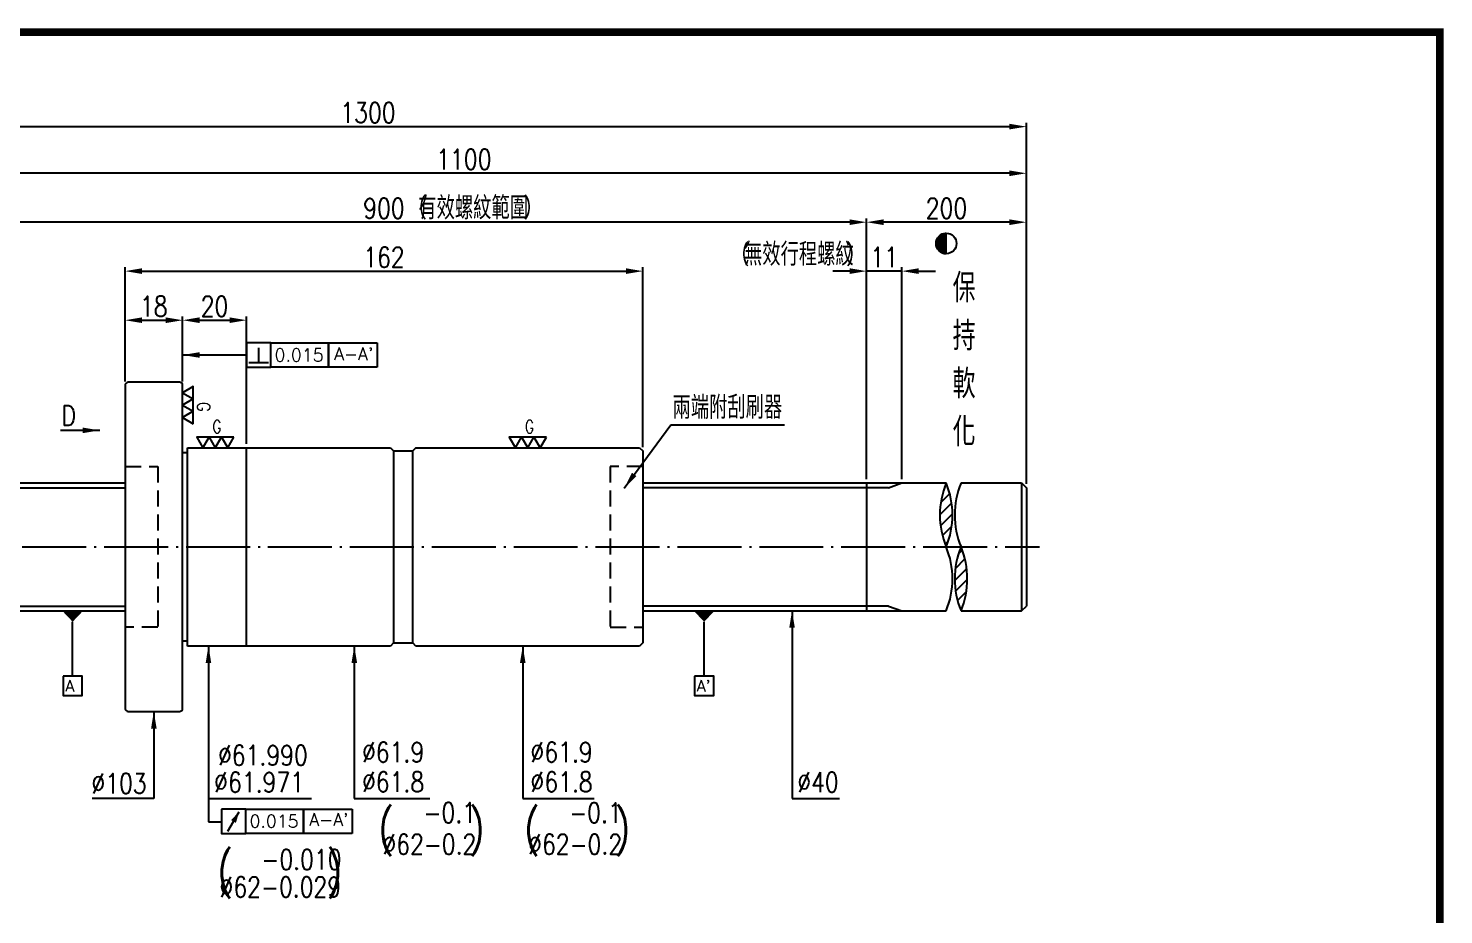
# Model space of a CAD drawing. Header units: millimetres. Extents: x 3359 to 4072, y -360 to 145.
# Drawn here: x 3629.4 to 4072.3, y -131.9 to 145.3 of the extents above; entities that cross this region are included whole.
import ezdxf
from ezdxf.enums import TextEntityAlignment as Align

# ---------------------------------------------------------------- set-up
doc = ezdxf.new("R2010")
doc.units = ezdxf.units.MM
doc.header["$LTSCALE"] = 10
doc.linetypes.add('C', pattern=[2.5625, 2, -0.25, 0.0625, -0.25])
doc.linetypes.add('H', pattern=[0.75, 0.5, -0.25])
doc.layers.get('0').update_dxf_attribs({"linetype": 'CONTINUOUS'})
doc.layers.get('DEFPOINTS').update_dxf_attribs({"linetype": 'CONTINUOUS'})
for name, color, linetype in [('04', 4, 'CONTINUOUS'), ('05', 5, 'H'), ('14', 4, 'CONTINUOUS'), ('C', 1, 'C')]:
    doc.layers.add(name, color=color, linetype=linetype)
for name, color, linetype, lineweight in [('AM_3', 6, 'CONTINUOUS', 25), ('AM_5', 3, 'CONTINUOUS', 25), ('str', 7, 'CONTINUOUS', 25), ('標籤(紅)', 2, 'CONTINUOUS', 30)]:
    doc.layers.add(name, color=color, linetype=linetype, lineweight=lineweight)
doc.styles.add('ROMANC', font='romanc')
doc.styles.add('SIMPLEX', font='SIMPLEX.shx', dxfattribs={"width": 0.8, "height": 6.3, "bigfont": 'chineset.shx'})
doc.dimstyles.new('STANDARD$0', dxfattribs={"dimscale": 0, "dimtxt": 6.3, "dimasz": 5.3, "dimexe": 1.2, "dimexo": 1.2, "dimgap": 1.2, "dimtad": 1, "dimdec": 3, "dimdsep": 46, "dimtxsty": 'SIMPLEX', "dimcen": 0.09, "dimclrd": 6, "dimclre": 6, "dimclrt": 3, "dimadec": 1, "dimazin": 2, "dimtp": -0.1, "dimtm": 0.2, "dimtfac": 1, "dimtdec": 3, "dimtmove": 0, "dimatfit": 3, "dimfxl": 0, "dimtvp": 0.790698, "dimarcsym": 0})
doc.dimstyles.new('STANDARD$7', dxfattribs={"dimscale": 0, "dimtxt": 6.3, "dimasz": 5.3, "dimexe": 1.2, "dimexo": 1.2, "dimgap": 1.2, "dimtad": 1, "dimdec": 3, "dimrnd": 0.0005, "dimdsep": 46, "dimtxsty": 'SIMPLEX', "dimcen": 0.09, "dimclrd": 6, "dimclre": 6, "dimclrt": 3, "dimadec": 1, "dimazin": 2, "dimtp": -0.1, "dimtm": 0.2, "dimtfac": 1, "dimtdec": 3, "dimtmove": 2, "dimatfit": 3, "dimfxl": 0, "dimtvp": 0.790698, "dimarcsym": 0})

# ---------------------------------------------------------------- blocks, each defined once
blk = doc.blocks.new('*D24')
at = {"color": 6, "lineweight": -2}
for p, q in [((3659.72, 34.83), (3659.72, 55.22)), ((3665.02, 54.02), (3672.42, 54.02)), ((3677.72, 34.83), (3677.72, 55.22))]:
    blk.add_line(p, q, dxfattribs=at)
at = {"color": 6}
for points in [[(3665.02, 54.91), (3665.02, 53.14), (3659.72, 54.02)], [(3672.42, 54.91), (3672.42, 53.14), (3677.72, 54.02)]]:
    blk.add_solid(points, dxfattribs=at)
at = {"layer": 'DEFPOINTS', "color": 0}
for p in [(3677.72, 54.02), (3659.72, 33.63), (3677.72, 33.63)]:
    blk.add_point(p, dxfattribs=at)
at = {"color": 3, "insert": (3668.72, 58.37), "char_height": 6.3, "attachment_point": 5, "style": 'SIMPLEX'}
blk.add_mtext('18', dxfattribs=at)
blk = doc.blocks.new('*D25')
at = {"color": 6, "lineweight": -2}
for p, q in [((3677.72, 34.83), (3677.72, 55.22)), ((3683.02, 54.02), (3692.42, 54.02)), ((3697.72, 15.33), (3697.72, 55.22))]:
    blk.add_line(p, q, dxfattribs=at)
at = {"color": 6}
for points in [[(3683.02, 54.91), (3683.02, 53.14), (3677.72, 54.02)], [(3692.42, 54.91), (3692.42, 53.14), (3697.72, 54.02)]]:
    blk.add_solid(points, dxfattribs=at)
at = {"layer": 'DEFPOINTS', "color": 0}
for p in [(3697.72, 54.02), (3677.72, 33.63), (3697.72, 14.13)]:
    blk.add_point(p, dxfattribs=at)
at = {"color": 3, "insert": (3687.72, 58.37), "char_height": 6.3, "attachment_point": 5, "style": 'SIMPLEX'}
blk.add_mtext('20', dxfattribs=at)
blk = doc.blocks.new('*D26')
at = {"color": 6, "lineweight": -2}
for p, q in [((3659.72, 34.83), (3659.72, 70.57)), ((3665.02, 69.37), (3816.42, 69.37)), ((3821.72, 14.33), (3821.72, 70.57))]:
    blk.add_line(p, q, dxfattribs=at)
at = {"color": 6}
for points in [[(3665.02, 70.26), (3665.02, 68.49), (3659.72, 69.37)], [(3816.42, 70.26), (3816.42, 68.49), (3821.72, 69.37)]]:
    blk.add_solid(points, dxfattribs=at)
at = {"layer": 'DEFPOINTS', "color": 0}
for p in [(3821.72, 69.37), (3659.72, 33.63), (3821.72, 13.13)]:
    blk.add_point(p, dxfattribs=at)
at = {"color": 3, "insert": (3740.72, 73.72), "char_height": 6.3, "attachment_point": 5, "style": 'SIMPLEX'}
blk.add_mtext('162', dxfattribs=at)
blk = doc.blocks.new('*D27')
at = {"color": 6, "lineweight": -2}
for p, q in [((3589.72, 3.33), (3589.72, 85.87)), ((3886.42, 84.67), (3595.02, 84.67)), ((3891.72, 4.33), (3891.72, 85.87))]:
    blk.add_line(p, q, dxfattribs=at)
at = {"color": 6}
for points in [[(3595.02, 85.56), (3595.02, 83.79), (3589.72, 84.67)], [(3886.42, 85.56), (3886.42, 83.79), (3891.72, 84.67)]]:
    blk.add_solid(points, dxfattribs=at)
at = {"layer": 'DEFPOINTS', "color": 0}
for p in [(3589.72, 84.67), (3589.72, 2.13), (3891.72, 3.13)]:
    blk.add_point(p, dxfattribs=at)
at = {"color": 3, "insert": (3740.72, 89.02), "char_height": 6.3, "attachment_point": 5, "style": 'SIMPLEX'}
blk.add_mtext('900', dxfattribs=at)
blk = doc.blocks.new('*D51')
at = {"layer": 'AM_5', "color": 6, "lineweight": -2}
for p, q in [((3891.72, 4.33), (3891.72, 85.87)), ((3936.42, 84.67), (3897.02, 84.67)), ((3941.72, 2.83), (3941.72, 85.87))]:
    blk.add_line(p, q, dxfattribs=at)
at = {"layer": 'AM_5', "color": 6}
for points in [[(3897.02, 85.56), (3897.02, 83.79), (3891.72, 84.67)], [(3936.42, 85.56), (3936.42, 83.79), (3941.72, 84.67)]]:
    blk.add_solid(points, dxfattribs=at)
at = {"layer": 'DEFPOINTS', "color": 0}
for p in [(3891.72, 84.67), (3891.72, 3.13), (3941.72, 1.63)]:
    blk.add_point(p, dxfattribs=at)
at = {"layer": 'AM_5', "color": 3, "insert": (3916.72, 89.02), "char_height": 6.3, "attachment_point": 5, "style": 'SIMPLEX'}
blk.add_mtext('200', dxfattribs=at)
blk = doc.blocks.new('*D52')
at = {"layer": 'AM_5', "color": 6, "lineweight": -2}
for p, q in [((3886.42, 69.37), (3881.12, 69.37)), ((3891.72, 4.33), (3891.72, 70.57)), ((3902.72, 69.37), (3891.72, 69.37)), ((3902.72, 4.33), (3902.72, 70.57)), ((3908.02, 69.37), (3913.32, 69.37))]:
    blk.add_line(p, q, dxfattribs=at)
at = {"layer": 'AM_5', "color": 6}
for points in [[(3886.42, 70.26), (3886.42, 68.49), (3891.72, 69.37)], [(3908.02, 70.26), (3908.02, 68.49), (3902.72, 69.37)]]:
    blk.add_solid(points, dxfattribs=at)
at = {"layer": 'DEFPOINTS', "color": 0}
for p in [(3891.72, 69.37), (3891.72, 3.13), (3902.72, 3.13)]:
    blk.add_point(p, dxfattribs=at)
at = {"layer": 'AM_5', "color": 3, "insert": (3897.22, 73.72), "char_height": 6.3, "attachment_point": 5, "style": 'SIMPLEX'}
blk.add_mtext('11', dxfattribs=at)
blk = doc.blocks.new('*D54')
at = {"layer": 'AM_5', "color": 6, "lineweight": -2}
for p, q in [((3589.72, 2.83), (3589.72, 101.17)), ((3936.42, 99.97), (3595.02, 99.97)), ((3941.72, 2.83), (3941.72, 101.17))]:
    blk.add_line(p, q, dxfattribs=at)
at = {"layer": 'AM_5', "color": 6}
for points in [[(3595.02, 100.86), (3595.02, 99.09), (3589.72, 99.97)], [(3936.42, 100.86), (3936.42, 99.09), (3941.72, 99.97)]]:
    blk.add_solid(points, dxfattribs=at)
at = {"layer": 'DEFPOINTS', "color": 0}
for p in [(3589.72, 99.97), (3589.72, 1.63), (3941.72, 1.63)]:
    blk.add_point(p, dxfattribs=at)
at = {"layer": 'AM_5', "color": 3, "insert": (3765.72, 104.32), "char_height": 6.3, "attachment_point": 5, "style": 'SIMPLEX'}
blk.add_mtext('1100', dxfattribs=at)
blk = doc.blocks.new('1')
at = {"layer": '04'}
h = blk.add_hatch(dxfattribs=at)
h.set_pattern_fill('ANSI31', color=256, scale=0.8, style=0)
h.set_pattern_definition([(45, (-7083.8263, 385.2022), (-1.7960512, 1.7960512), [])])
h.paths.add_polyline_path([(0, -20, 0.196884), (0, 0, 0.196884)])
h.paths.add_polyline_path([(4.64, -20, 0.196884), (4.64, -40, 0.196884)])
for centre, start, end in [((24.41, -10), 157.7237, 202.2763), ((-24.41, -10), 337.7237, 22.2763), ((29.05, -10), 157.7237, 202.2763), ((-24.41, -30), 337.7237, 22.2763), ((29.05, -30), 157.7237, 202.2763), ((-19.77, -30), 337.7237, 22.2763)]:
    blk.add_arc(centre, 26.38, start, end)
blk = doc.blocks.new('*X19')
at = {"color": 0}
for p, q in [((509.7, 88.5), (512.19, 88.5)), ((509.76, 88.55), (512.19, 88.55)), ((509.83, 88.6), (512.19, 88.6)), ((509.9, 88.65), (512.19, 88.65)), ((509.97, 88.7), (512.19, 88.7)), ((510.05, 88.75), (512.19, 88.75)), ((510.13, 88.8), (512.19, 88.8)), ((510.22, 88.85), (512.19, 88.85)), ((510.31, 88.9), (512.19, 88.9)), ((510.41, 88.95), (512.19, 88.95)), ((510.51, 89), (512.19, 89)), ((510.62, 89.05), (512.19, 89.05)), ((510.75, 89.1), (512.19, 89.1)), ((510.89, 89.15), (512.19, 89.15)), ((511.04, 89.2), (512.19, 89.2)), ((511.22, 89.25), (512.19, 89.25)), ((511.45, 89.3), (512.19, 89.3)), ((511.81, 89.35), (512.19, 89.35)), ((508.19, 85.6), (512.19, 85.6)), ((508.19, 85.55), (512.19, 85.55)), ((508.19, 85.5), (512.19, 85.5)), ((508.19, 85.45), (512.19, 85.45)), ((508.19, 85.4), (512.19, 85.4)), ((508.19, 85.35), (512.19, 85.35)), ((508.19, 85.3), (512.19, 85.3)), ((508.19, 85.25), (512.19, 85.25)), ((508.19, 85.2), (512.19, 85.2)), ((508.19, 85.15), (512.19, 85.15)), ((508.2, 85.7), (512.19, 85.7)), ((508.2, 85.65), (512.19, 85.65)), ((508.2, 85.1), (512.19, 85.1)), ((508.2, 85.05), (512.19, 85.05)), ((508.2, 85), (512.19, 85)), ((508.21, 85.8), (512.19, 85.8)), ((508.21, 85.75), (512.19, 85.75)), ((508.21, 84.95), (512.19, 84.95)), ((508.21, 84.9), (512.19, 84.9)), ((508.22, 85.9), (512.19, 85.9)), ((508.22, 85.85), (512.19, 85.85)), ((508.22, 84.85), (512.19, 84.85)), ((508.23, 85.95), (512.19, 85.95)), ((508.23, 84.8), (512.19, 84.8)), ((508.23, 84.75), (512.19, 84.75)), ((508.24, 86), (512.19, 86)), ((508.24, 84.7), (512.19, 84.7)), ((508.25, 86.1), (512.19, 86.1)), ((508.25, 86.05), (512.19, 86.05)), ((508.25, 84.65), (512.19, 84.65)), ((508.26, 86.15), (512.19, 86.15)), ((508.26, 84.6), (512.19, 84.6)), ((508.27, 86.2), (512.19, 86.2)), ((508.27, 84.55), (512.19, 84.55)), ((508.28, 84.5), (512.19, 84.5)), ((508.29, 86.25), (512.19, 86.25)), ((508.29, 84.45), (512.19, 84.45)), ((508.3, 86.3), (512.19, 86.3)), ((508.31, 86.35), (512.19, 86.35)), ((508.31, 84.4), (512.19, 84.4)), ((508.32, 86.4), (512.19, 86.4)), ((508.32, 84.35), (512.19, 84.35)), ((508.33, 84.3), (512.19, 84.3)), ((508.34, 86.45), (512.19, 86.45)), ((508.35, 86.5), (512.19, 86.5)), ((508.35, 84.25), (512.19, 84.25)), ((508.36, 84.2), (512.19, 84.2)), ((508.37, 86.55), (512.19, 86.55)), ((508.38, 86.6), (512.19, 86.6)), ((508.38, 84.15), (512.19, 84.15)), ((508.39, 84.1), (512.19, 84.1)), ((508.4, 86.65), (512.19, 86.65)), ((508.41, 84.05), (512.19, 84.05)), ((508.42, 86.7), (512.19, 86.7)), ((508.43, 86.75), (512.19, 86.75)), ((508.43, 84), (512.19, 84)), ((508.45, 86.8), (512.19, 86.8)), ((508.45, 83.95), (512.19, 83.95)), ((508.47, 86.85), (512.19, 86.85)), ((508.47, 83.9), (512.19, 83.9)), ((508.49, 86.9), (512.19, 86.9)), ((508.49, 83.85), (512.19, 83.85)), ((508.51, 86.95), (512.19, 86.95)), ((508.51, 83.8), (512.19, 83.8)), ((508.53, 83.75), (512.19, 83.75)), ((508.54, 87), (512.19, 87)), ((508.55, 83.7), (512.19, 83.7)), ((508.56, 87.05), (512.19, 87.05)), ((508.57, 83.65), (512.19, 83.65)), ((508.58, 87.1), (512.19, 87.1)), ((508.6, 83.6), (512.19, 83.6)), ((508.61, 87.15), (512.19, 87.15)), ((508.62, 83.55), (512.19, 83.55)), ((508.63, 87.2), (512.19, 87.2)), ((508.65, 83.5), (512.19, 83.5)), ((508.66, 87.25), (512.19, 87.25)), ((508.68, 87.3), (512.19, 87.3)), ((508.68, 83.45), (512.19, 83.45)), ((508.7, 83.4), (512.19, 83.4)), ((508.71, 87.35), (512.19, 87.35)), ((508.73, 83.35), (512.19, 83.35)), ((508.74, 87.4), (512.19, 87.4)), ((508.76, 83.3), (512.19, 83.3)), ((508.77, 87.45), (512.19, 87.45)), ((508.79, 83.25), (512.19, 83.25)), ((508.8, 87.5), (512.19, 87.5)), ((508.83, 87.55), (512.19, 87.55)), ((508.83, 83.2), (512.19, 83.2)), ((508.86, 83.15), (512.19, 83.15)), ((508.87, 87.6), (512.19, 87.6)), ((508.89, 83.1), (512.19, 83.1)), ((508.9, 87.65), (512.19, 87.65)), ((508.93, 83.05), (512.19, 83.05)), ((508.94, 87.7), (512.19, 87.7)), ((508.96, 83), (512.19, 83)), ((508.97, 87.75), (512.19, 87.75)), ((509, 82.95), (512.19, 82.95)), ((509.01, 87.8), (512.19, 87.8)), ((509.05, 87.85), (512.19, 87.85)), ((509.09, 87.9), (512.19, 87.9)), ((509.13, 87.95), (512.19, 87.95)), ((509.18, 88), (512.19, 88)), ((509.22, 88.05), (512.19, 88.05)), ((509.27, 88.1), (512.19, 88.1)), ((509.31, 88.15), (512.19, 88.15)), ((509.36, 88.2), (512.19, 88.2)), ((509.41, 88.25), (512.19, 88.25)), ((509.47, 88.3), (512.19, 88.3)), ((509.52, 88.35), (512.19, 88.35)), ((509.58, 88.4), (512.19, 88.4)), ((509.64, 88.45), (512.19, 88.45)), ((509.04, 82.9), (512.19, 82.9)), ((509.08, 82.85), (512.19, 82.85)), ((509.12, 82.8), (512.19, 82.8)), ((509.16, 82.75), (512.19, 82.75)), ((509.21, 82.7), (512.19, 82.7)), ((509.25, 82.65), (512.19, 82.65)), ((509.3, 82.6), (512.19, 82.6)), ((509.35, 82.55), (512.19, 82.55)), ((509.4, 82.5), (512.19, 82.5)), ((509.45, 82.45), (512.19, 82.45)), ((509.5, 82.4), (512.19, 82.4)), ((509.56, 82.35), (512.19, 82.35)), ((509.62, 82.3), (512.19, 82.3)), ((509.68, 82.25), (512.19, 82.25)), ((509.74, 82.2), (512.19, 82.2)), ((509.81, 82.15), (512.19, 82.15)), ((509.88, 82.1), (512.19, 82.1)), ((509.95, 82.05), (512.19, 82.05)), ((510.03, 82), (512.19, 82)), ((510.11, 81.95), (512.19, 81.95)), ((510.19, 81.9), (512.19, 81.9)), ((510.28, 81.85), (512.19, 81.85)), ((510.38, 81.8), (512.19, 81.8)), ((510.48, 81.75), (512.19, 81.75)), ((510.59, 81.7), (512.19, 81.7)), ((510.71, 81.65), (512.19, 81.65)), ((510.84, 81.6), (512.19, 81.6)), ((510.99, 81.55), (512.19, 81.55)), ((511.17, 81.5), (512.19, 81.5)), ((511.38, 81.45), (512.19, 81.45)), ((511.68, 81.4), (512.19, 81.4))]:
    blk.add_line(p, q, dxfattribs=at)
blk = doc.blocks.new('*D74')
at = {"color": 6, "linetype": 'ByBlock', "lineweight": -2}
for p, q in [((3529.72, 0.18), (3529.72, 115.76)), ((3941.72, 2.83), (3941.72, 115.76)), ((3535.02, 114.56), (3936.42, 114.56))]:
    blk.add_line(p, q, dxfattribs=at)
at = {"color": 6}
for points in [[(3535.02, 115.45), (3535.02, 113.68), (3529.72, 114.56)], [(3936.42, 115.45), (3936.42, 113.68), (3941.72, 114.56)]]:
    blk.add_solid(points, dxfattribs=at)
at = {"layer": 'DEFPOINTS', "color": 0}
for p in [(3941.72, 114.56), (3941.72, 1.63), (3529.72, -1.02)]:
    blk.add_point(p, dxfattribs=at)
at = {"color": 3, "insert": (3735.72, 118.91), "char_height": 6.3, "attachment_point": 5, "style": 'SIMPLEX'}
blk.add_mtext('1300', dxfattribs=at)

msp = doc.modelspace()

# ---------------------------------------------------------------- linework, layer by layer
at = {"color": 3}
msp.add_line((3916.6606, 74.8288), (3916.6606, 81.237), dxfattribs=at)
for p, q in [((3659.7234, 33.6339), (3659.7234, -67.3661)), ((3676.7234, 34.6339), (3660.7234, 34.6339)), ((3677.7234, -67.3661), (3677.7234, 33.6339)), ((3679.2234, 14.1339), (3742.7234, 14.1339)), ((3679.2234, -47.8661), (3679.2234, 14.1339)), ((3697.7234, -47.8661), (3697.7234, 14.1339)), ((3742.7234, 14.1339), (3743.7234, 13.1339)), ((3750.7234, 14.1339), (3749.7234, 13.1339)), ((3750.7234, 14.1339), (3820.7234, 14.1339)), ((3820.7234, 14.1339), (3821.7234, 13.1339)), ((3677.7234, 12.6339), (3679.2234, 12.6339)), ((3743.7234, 13.1339), (3743.7234, -46.8661)), ((3743.7234, 13.1339), (3749.7234, 13.1339)), ((3749.7234, -46.8661), (3749.7234, 13.1339)), ((3821.7234, 13.1339), (3821.7234, -46.8661)), ((3617.5243, 3.1339), (3659.7234, 3.1339)), ((3821.7234, 3.1339), (3916.6236, 3.1339)), ((3891.7234, 3.1339), (3891.7234, -36.8661)), ((3921.2618, 3.1339), (3940.2234, 3.1339)), ((3940.2234, 3.1339), (3940.2234, -36.8661)), ((3940.2234, 3.1339), (3941.7234, 1.6339)), ((3941.7234, 1.6339), (3941.7234, -35.3661)), ((3940.2234, -36.8661), (3941.7234, -35.3661)), ((3617.5243, -36.8661), (3659.7234, -36.8661)), ((3821.7234, -36.8661), (3916.6236, -36.8661)), ((3921.2618, -36.8661), (3940.2234, -36.8661)), ((3679.2234, -46.3661), (3677.7234, -46.3661)), ((3742.7234, -47.8661), (3679.2234, -47.8661)), ((3743.7234, -46.8661), (3742.7234, -47.8661)), ((3743.7234, -46.8661), (3749.7234, -46.8661)), ((3750.7234, -47.8661), (3749.7234, -46.8661)), ((3820.7234, -47.8661), (3750.7234, -47.8661)), ((3821.7234, -46.8661), (3820.7234, -47.8661)), ((3660.7234, -68.3661), (3676.7234, -68.3661))]:
    msp.add_line(p, q)
for points in [[(3681.0728, 29.3951), (3681.0728, 33.2626), (3677.7234, 31.3289)], [(3681.0728, 25.5276), (3681.0728, 29.3951), (3677.7234, 27.4613)], [(3681.0728, 21.66), (3681.0728, 25.5276), (3677.7234, 23.5938)], [(3686.0209, 17.4832), (3682.1534, 17.4832), (3684.0871, 14.1339)], [(3689.8884, 17.4832), (3686.0209, 17.4832), (3687.9547, 14.1339)], [(3693.756, 17.4832), (3689.8884, 17.4832), (3691.8222, 14.1339)], [(3783.7897, 17.4832), (3779.9221, 17.4832), (3781.8559, 14.1339)], [(3787.6572, 17.4832), (3783.7897, 17.4832), (3785.7234, 14.1339)], [(3791.5247, 17.4832), (3787.6572, 17.4832), (3789.591, 14.1339)]]:
    msp.add_lwpolyline(points, close=True, dxfattribs=at)
msp.add_circle((3916.6606, 78.0329), 3.2041, dxfattribs=at)
for centre, start, end in [((3660.7234, 33.6339), 90, 180), ((3676.7234, 33.6339), 0, 90), ((3660.7234, -67.3661), 180, 270), ((3676.7234, -67.3661), 270, 0)]:
    msp.add_arc(centre, 1, start, end)
at = {"layer": '04'}
for p, q in [((3701.525, 40.8416), (3701.525, 45.4035)), ((3723.4165, 39.3416), (3723.4165, 46.9448)), ((3723.4165, 46.9448), (3738.6229, 46.9448)), ((3738.6229, 46.9448), (3738.6229, 39.3416)), ((3698.4838, 40.8416), (3704.5663, 40.8416)), ((3738.6229, 39.3416), (3723.4165, 39.3416)), ((3616.9624, 1.6339), (3659.7234, 1.6339)), ((3898.6022, 1.6339), (3821.7234, 1.6339)), ((3898.6022, 1.6339), (3902.7234, 3.1339)), ((3618.0862, -35.3661), (3659.7234, -35.3661)), ((3898.6022, -35.3661), (3821.7234, -35.3661)), ((3898.6022, -35.3661), (3902.7234, -36.8661)), ((3643.3235, -57.3064), (3643.3235, -40.2893)), ((3840.8981, -57.3064), (3840.8981, -40.2893)), ((3715.5859, -98.8541), (3730.7923, -98.8541)), ((3715.5859, -106.4573), (3715.5859, -98.8541)), ((3730.7923, -98.8541), (3730.7923, -106.4573)), ((3730.7923, -106.4573), (3715.5859, -106.4573))]:
    msp.add_line(p, q, dxfattribs=at)
for points in [[(3697.7234, 46.9448), (3697.7234, 39.3416), (3705.3266, 39.3416), (3705.3266, 46.9448)], [(3705.3266, 39.3416), (3705.3266, 46.9448), (3723.4165, 46.9448), (3723.4165, 39.3416)], [(3640.3148, -57.3064), (3640.3148, -63.3238), (3646.3322, -63.3238), (3646.3322, -57.3064)], [(3837.8894, -57.3064), (3837.8894, -63.3238), (3843.9068, -63.3238), (3843.9068, -57.3064)], [(3689.8929, -98.8541), (3689.8929, -106.4573), (3697.4961, -106.4573), (3697.4961, -98.8541)], [(3697.4961, -106.4573), (3697.4961, -98.8541), (3715.5859, -98.8541), (3715.5859, -106.4573)]]:
    msp.add_lwpolyline(points, close=True, dxfattribs=at)
for points in [[(3643.3235, -40.2893, 0, 6.4988, 0), (3643.3235, -36.8661, 6.4988, 6.4988, 0)], [(3840.8981, -40.2893, 0, 6.4988, 0), (3840.8981, -36.8661, 6.4988, 6.4988, 0)]]:
    msp.add_lwpolyline(points, format="xyseb", dxfattribs=at)
at = {"layer": '05'}
for p, q in [((3659.7234, 8.2839), (3669.9234, 8.2839)), ((3669.9234, 8.2839), (3669.9234, -42.0161)), ((3811.5234, 8.2839), (3811.5234, -42.0161)), ((3821.7234, 8.2839), (3811.5234, 8.2839)), ((3669.9234, -42.0161), (3659.7234, -42.0161)), ((3811.5234, -42.0161), (3821.7234, -42.0161))]:
    msp.add_line(p, q, dxfattribs=at)
at = {"layer": '14'}
msp.add_line((3691.8777, -105.8025), (3695.4029, -99.6968), dxfattribs=at)
msp.add_lwpolyline([(3695.4029, -99.6968, 0, 1.7626, 0), (3693.6403, -102.7496, 1.7626, 1.7626, 0)], format="xyseb", dxfattribs=at)
at = {"layer": 'AM_3'}
for p, q in [((3685.8067, -95.5788), (3685.8067, -102.8282)), ((3685.8067, -102.8282), (3689.8929, -102.8282))]:
    msp.add_line(p, q, dxfattribs=at)
at = {"layer": 'C'}
msp.add_line((3525.0626, -16.8661), (3945.8041, -16.8661), dxfattribs=at)
at = {"layer": 'str', "const_width": 2.3646}
msp.add_lwpolyline([(3359.946, -358.7646), (4071.1006, -358.7646), (4071.1006, 144.1233), (3359.946, 144.1233)], close=True, dxfattribs=at)
msp.add_lwpolyline([(3359.946, -358.7646), (4071.1006, -358.7646), (4071.1006, 144.1233), (3359.946, 144.1233)], close=True, dxfattribs=at)

# ---------------------------------------------------------------- block references
at = {"color": 3, "xscale": 0.8010334626309117, "yscale": 0.8010334626309117, "zscale": 0.8010334626309117}
msp.add_blockref('*X19', (3506.3818, 9.6506), dxfattribs=at)
msp.add_blockref('1', (3916.6236, 3.1339))

# ---------------------------------------------------------------- texts
at = {"style": 'SIMPLEX', "width": 0.8}
for s, height, p in [('有效螺紋範圍', 7.15, (3768.6342, 89.5147)), ('(          )', 5.04, (3769.2605, 89.4329)), ('(          )', 5.04, (3870.1967, 74.8398)), ('無效行程螺紋', 7.15, (3870.5401, 75.0252))]:
    msp.add_text(s, height=height, dxfattribs=at).set_placement(p, align=Align.MIDDLE)
at = {"color": 3, "style": 'SIMPLEX', "width": 0.8}
msp.add_text('G', height=4.0336, rotation=270, dxfattribs=at).set_placement((3684.3085, 28.3949), align=Align.MIDDLE_LEFT)
for p in [(3687.0211, 20.7189), (3784.7899, 20.7189)]:
    msp.add_text('G', height=4.0336, dxfattribs=at).set_placement(p, align=Align.MIDDLE_LEFT)
at = {"color": 3, "attachment_point": 5, "style": 'SIMPLEX'}
for s, insert, char_height in [('兩端附刮刷器', (3848.1684, 26.7447), 7.15), ('D', (3642.0469, 24.1975), 6.3), ('%%C61.990', (3702.8388, -82.0281), 6.3), ('%%C61.9', (3743.5849, -81.0599), 6.3), ('%%C61.9', (3796.2872, -81.0624), 6.3), ('%%C103', (3657.8427, -90.836), 6.3), ('%%C61.971', (3701.6478, -90.46), 6.3), ('%%C61.8', (3743.5849, -90.3541), 6.3), ('%%C61.8', (3796.2872, -90.3567), 6.3), ('\\A1;%%C40', (3876.5222, -90.4499), 6.3), ('(    )', (3755.5834, -106.5272), 10.5815), ('(    )', (3801.1929, -106.5297), 10.5815), ('%%C62-0.2', (3754.9334, -109.8576), 6.3), ('%%C62-0.2', (3800.5429, -109.8601), 6.3), ('(     )', (3708.1404, -119.7831), 10.5815), ('-0.010', (3714.9168, -114.6512), 6.3), ('%%C62-0.029', (3708.2978, -123.2193), 6.3)]:
    msp.add_mtext(s, dxfattribs=dict(at, insert=insert, char_height=char_height))
at = {"color": 3, "style": 'SIMPLEX', "width": 0.8}
for p in [(3753.0932, -105.0488), (3798.7026, -105.0513)]:
    msp.add_attdef('-0.1', text='-0.1', height=6.3, dxfattribs=at).set_placement(p, align=Align.BOTTOM_LEFT)
at = {"layer": '04', "style": 'ROMANC'}
for tag, p in [('0.015', (3714.1742, 43.1432)), ("A-A'", (3731.2534, 43.4936)), ('0.015', (3706.3437, -102.6557)), ("A-A'", (3723.4886, -102.1319))]:
    msp.add_attdef(tag, text='A', height=3.9744, dxfattribs=at).set_placement(p, align=Align.MIDDLE)
for tag, p in [('A', (3641.0153, -62.1225)), ("A'", (3838.5899, -62.1225))]:
    msp.add_attdef(tag, p, 'A', height=3.6104, dxfattribs=at)
at = {"layer": '標籤(紅)', "color": 2, "insert": (3922.2299, 41.6034), "char_height": 9, "width": 13.21, "attachment_point": 5, "style": 'SIMPLEX'}
msp.add_mtext('保持軟化', dxfattribs=at)

# ---------------------------------------------------------------- dimensions: what is measured, and where the dimension line sits
dim = msp.add_linear_dim(base=(3941.7234, 114.5648), p1=(3529.7234, -1.0161), p2=(3941.7234, 1.6339), text='1300', dimstyle='STANDARD$0', override={"dimscale": 1, "dimarcsym": 1})
dim.commit()
dim.dimension.update_dxf_attribs({"geometry": '*D74', "text_midpoint": (3735.7234, 118.9148)})
dim = msp.add_linear_dim(base=(3589.7234, 84.6742), p1=(3891.7234, 3.1339), p2=(3589.7234, 2.1339), text='900', dimstyle='STANDARD$0', override={"dimscale": 1})
dim.commit()
dim.dimension.update_dxf_attribs({"geometry": '*D27', "text_midpoint": (3740.7234, 84.6742), "dimtype": 160})
for base, p1, p2, picture, middle in [((3821.7234, 69.3742), (3659.7234, 33.6339), (3821.7234, 13.1339), '*D26', (3740.7234, 73.7242)), ((3697.7234, 54.0244), (3677.7234, 33.6339), (3697.7234, 14.1339), '*D25', (3687.7234, 58.3744))]:
    dim = msp.add_linear_dim(base=base, p1=p1, p2=p2, dimstyle='STANDARD$0', override={"dimscale": 1})
    dim.commit()
    dim.dimension.update_dxf_attribs({"geometry": picture, "text_midpoint": middle})
dim = msp.add_linear_dim(base=(3677.7234, 54.0244), p1=(3659.7234, 33.6339), p2=(3677.7234, 33.6339), dimstyle='STANDARD$0', override={"dimscale": 1})
dim.commit()
dim.dimension.update_dxf_attribs({"geometry": '*D24', "text_midpoint": (3668.7234, 54.0244), "dimtype": 160})
at = {"layer": 'AM_5'}
dim = msp.add_linear_dim(base=(3589.7234, 99.9742), p1=(3941.7234, 1.6339), p2=(3589.7234, 1.6339), text='1100', dimstyle='STANDARD$0', override={"dimscale": 1}, dxfattribs=at)
dim.commit()
dim.dimension.update_dxf_attribs({"geometry": '*D54', "text_midpoint": (3765.7234, 99.9742), "dimtype": 160})
dim = msp.add_linear_dim(base=(3891.7234, 84.6742), p1=(3941.7234, 1.6339), p2=(3891.7234, 3.1339), text='200', dimstyle='STANDARD$0', override={"dimscale": 1}, dxfattribs=at)
dim.commit()
dim.dimension.update_dxf_attribs({"geometry": '*D51', "text_midpoint": (3916.7234, 89.0242)})
dim = msp.add_linear_dim(base=(3891.7234, 69.3742), p1=(3902.7234, 3.1339), p2=(3891.7234, 3.1339), dimstyle='STANDARD$0', override={"dimscale": 1}, dxfattribs=at)
dim.commit()
dim.dimension.update_dxf_attribs({"geometry": '*D52', "text_midpoint": (3897.2234, 73.7242)})

# ---------------------------------------------------------------- leaders
for points in [[(3677.7234, 43.1432), (3697.7234, 43.1432)], [(3868.397, -36.8661), (3868.397, -95.5788), (3883.2854, -95.5788)], [(3685.8067, -47.8661), (3685.8067, -95.5788), (3718.0442, -95.5788)], [(3731.4457, -47.8661), (3731.4457, -95.5235), (3755.0241, -95.5235)], [(3784.148, -47.8661), (3784.148, -95.5261), (3806.4845, -95.5261)], [(3668.7234, -68.3661), (3668.7234, -95.5788), (3649.3953, -95.5788)]]:
    msp.add_leader(points, dimstyle='STANDARD$7', override={"dimscale": 1, "dimtad": 0})
at = {"color": 3}
msp.add_leader([(3815.8765, 1.526), (3830.4843, 21.324), (3866.0582, 21.324)], dimstyle='STANDARD$7', override={"dimscale": 1, "dimtad": 0}, dxfattribs=at)
at = {"layer": 'AM_3'}
msp.add_leader([(3651.7794, 19.5748), (3639.5113, 19.5748)], dimstyle='STANDARD$7', override={"dimscale": 1, "dimtad": 0}, dxfattribs=at)

doc.saveas('drawing.dxf')
